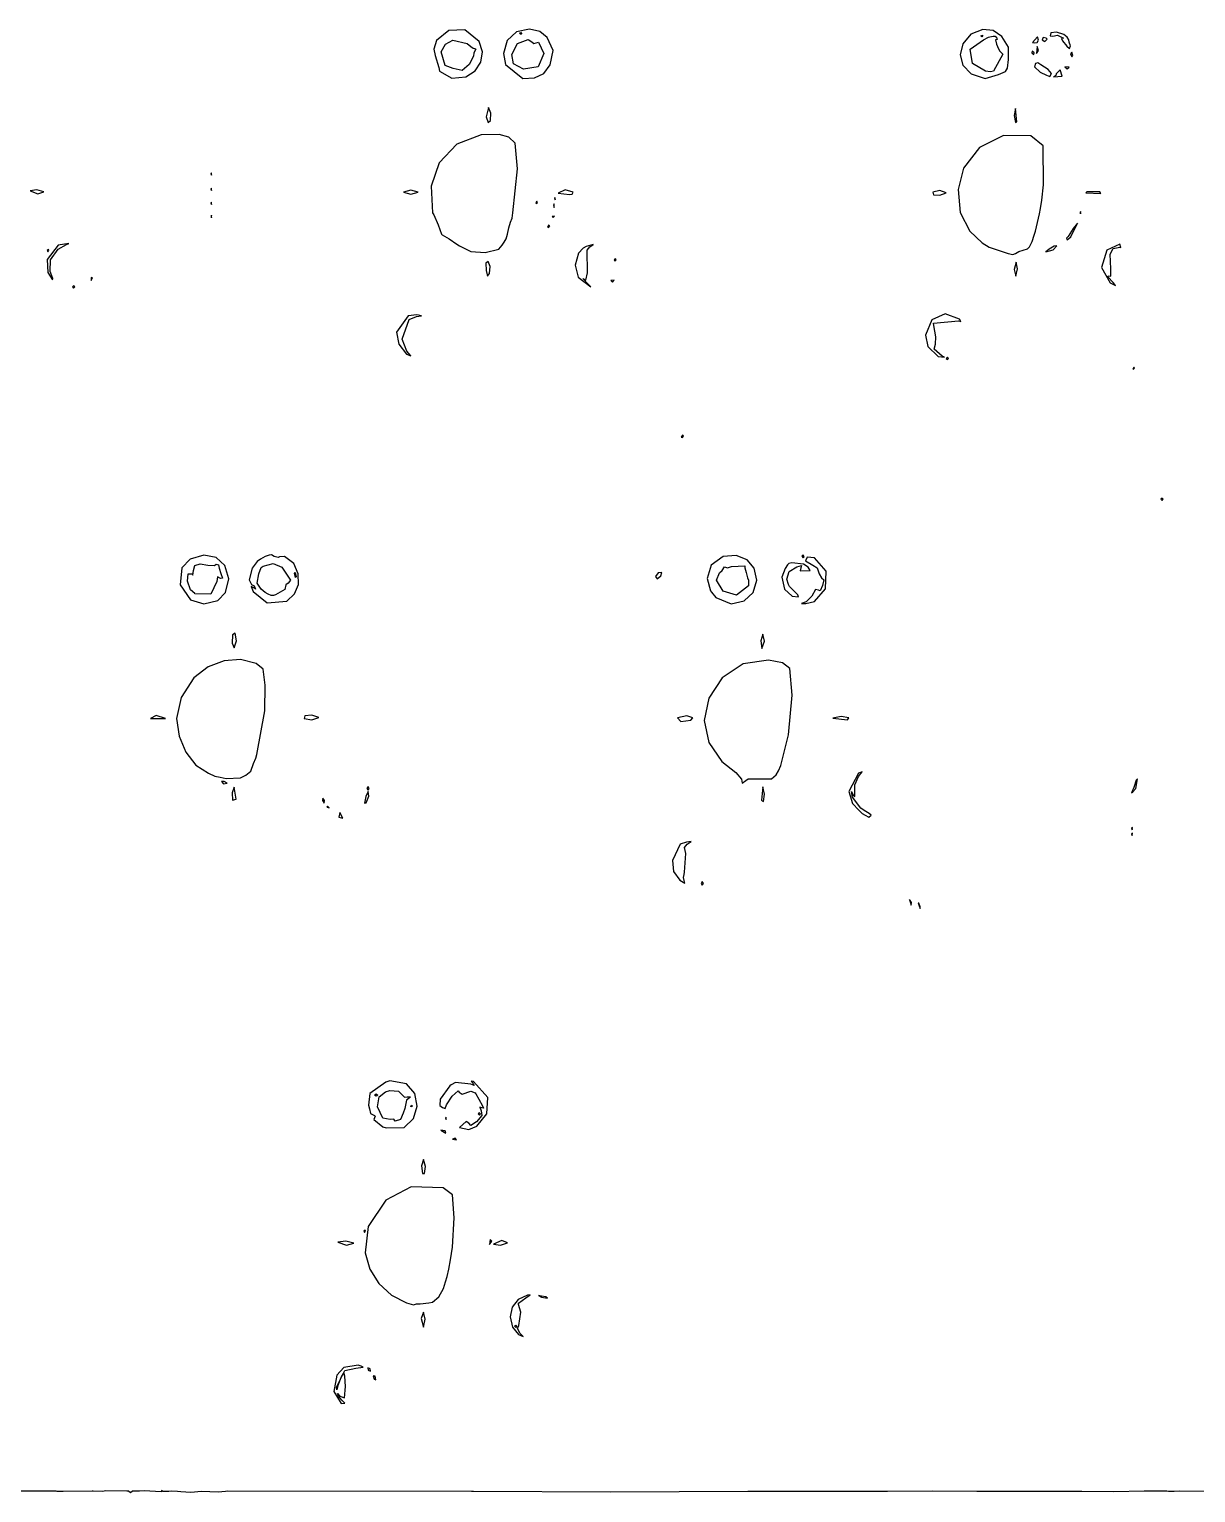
# Model space of a CAD drawing. Extents: x -33 to 316, y 14 to 132.
# Drawn here: x 12.9 to 55, y 14 to 66.8 of the extents above; entities that cross this region are included whole.
import ezdxf

# ---------------------------------------------------------------- set-up
doc = ezdxf.new("R2010")
doc.units = 0
doc.layers.add('Layer_1', color=7, linetype='CONTINUOUS')

msp = doc.modelspace()

# ---------------------------------------------------------------- linework, layer by layer
at = {"layer": 'Layer_1', "color": 7}
for points in [[(28.669923, 65.08045), (29.012015, 65.297815), (29.219162, 65.615649), (29.27293, 65.985373), (29.154885, 66.35841), (28.642038, 66.77808), (28.063587, 66.74968), (27.621242, 66.39308), (27.517452, 66.078954), (27.574042, 65.84615), (27.701758, 65.41899), (27.721358, 65.28487), (28.165312, 65.03604), (28.669925, 65.08044)], [(31.154966, 65.04143), (31.487074, 65.200015), (31.722935, 65.51079), (31.823484, 66.03303), (31.612886, 66.50181), (31.344158, 66.716415), (30.974702, 66.79842), (30.500941, 66.70152), (30.164142, 66.39449), (30.038666, 65.92882), (30.107106, 65.52488), (30.735586, 65.02657), (31.15497, 65.04147)], [(30.626646, 66.64666), (30.645316, 66.68896), (30.690146, 66.64666), (30.671476, 66.60436), (30.626646, 66.64666)], [(47.904103, 65.16896), (48.152646, 65.27083), (48.229696, 65.39783), (48.267636, 65.7072), (48.258611, 66.153154), (48.021349, 66.53841), (47.711476, 66.748895), (47.334508, 66.79111), (46.905261, 66.62245), (46.608282, 66.274857), (46.511722, 65.879236), (46.615044, 65.497215), (46.917711, 65.19042), (47.420192, 65.027533), (47.904108, 65.16892)], [(47.435688, 65.28097), (46.957481, 65.558866), (46.876914, 66.08199), (47.359586, 66.41216), (47.538812, 66.51066), (47.586892, 66.53086), (47.703309, 66.55116), (47.785339, 66.54816), (47.840749, 66.47706), (47.855889, 66.43406), (47.789889, 66.41536), (47.832959, 66.25881), (47.895749, 66.09136), (47.953449, 66.00366), (48.060959, 65.8974), (47.717797, 65.2873), (47.610143, 65.2565), (47.435691, 65.2807)], [(47.26407, 66.5627), (47.33007, 66.5814), (47.30348, 66.5197), (47.26407, 66.5627)], [(50.502143, 66.19951), (50.456923, 66.33079), (50.435043, 66.41959), (50.385013, 66.50779), (50.256328, 66.61202), (49.998801, 66.68892), (49.787026, 66.667001), (49.770853, 66.55947), (49.867143, 66.54547), (50.025571, 66.58397), (50.248143, 66.4761), (50.174063, 66.4608), (50.210963, 66.3854), (50.371203, 66.19151), (50.460999, 66.099975), (50.502149, 66.19951)], [(28.213646, 65.38185), (27.933531, 65.48586), (27.78646, 65.98486), (27.940607, 66.256464), (28.211855, 66.4107), (28.728923, 66.28166), (28.854844, 66.18099), (28.940534, 66.11399), (29.002064, 66.10339), (29.038504, 66.07989), (28.966664, 65.94689), (28.946834, 65.83045), (28.797067, 65.5308), (28.542932, 65.312948), (28.213654, 65.38191)], [(30.753646, 65.36328), (30.398791, 65.549621), (30.331134, 65.88276), (30.541995, 66.283889), (30.930337, 66.43499), (31.057875, 66.34649), (31.133675, 66.28279), (31.29555, 66.33179), (31.494482, 65.91914), (31.292242, 65.439026), (30.753649, 65.36329)], [(49.209833, 66.30612), (49.292703, 66.32442), (49.344263, 66.41092), (49.312793, 66.51963), (49.130256, 66.31858), (49.209836, 66.30618)], [(49.342252, 66.03469), (49.301602, 66.17736), (49.272862, 65.92688), (49.342252, 66.03469)], [(49.655476, 66.43661), (49.616606, 66.47751), (49.516174, 66.50111), (49.475114, 66.41751), (49.575549, 66.35301), (49.655479, 66.43661)], [(49.189809, 65.94809), (49.121129, 66.01159), (49.105139, 65.94809), (49.173819, 65.88459), (49.189809, 65.94809)], [(49.816948, 65.19834), (49.689948, 65.34816), (49.433226, 65.51718), (49.316809, 65.58348), (49.235559, 65.56608), (49.200419, 65.44162), (49.399389, 65.25022), (49.635609, 65.14613), (49.759487, 65.099255), (49.81694, 65.19833)], [(50.586162, 65.85289), (50.544472, 65.96931), (50.502782, 65.91641), (50.544472, 65.79999), (50.586162, 65.85289)], [(50.203464, 65.10007), (50.126794, 65.3337), (49.976739, 65.19165), (49.967639, 65.12595), (49.884989, 65.08575), (50.203513, 65.10005)], [(50.449247, 65.42955), (50.290476, 65.44325), (50.378666, 65.37665), (50.449246, 65.42955)], [(29.562506, 63.50339), (29.573916, 63.76778), (29.492196, 63.97197), (29.415056, 63.64097), (29.478267, 63.434465), (29.562499, 63.50339)], [(48.558069, 63.46109), (48.509619, 63.93734), (48.470139, 63.68334), (48.512469, 63.42934), (48.558059, 63.46104)], [(29.861366, 58.86071), (29.983845, 59.01023), (30.054065, 59.11043), (30.133345, 59.2301), (30.179665, 59.40555), (30.233215, 59.63786), (30.288605, 59.83136), (30.345585, 59.98005), (30.372975, 60.16934), (30.53573, 61.76426), (30.4547, 62.69298), (30.223554, 62.903834), (29.873387, 63.00542), (29.223312, 62.98692), (28.354266, 62.650189), (27.71155, 61.97721), (27.426749, 61.13782), (27.476619, 60.16931), (27.515149, 60.09951), (27.680025, 59.74368), (27.796441, 59.40513), (27.823011, 59.37903), (28.072189, 59.23645), (28.346412, 59.04233), (28.446479, 58.98053), (28.857854, 58.77354), (29.36847, 58.74814), (29.861369, 58.86073)], [(48.629468, 58.77264), (48.79547, 58.82204), (48.952362, 58.87494), (49.020432, 58.94194), (49.120292, 59.13898), (49.189812, 59.37393), (49.231772, 59.51731), (49.376027, 60.13232), (49.413667, 60.32442), (49.465257, 60.63687), (49.526617, 61.18561), (49.515687, 62.58702), (49.074036, 62.95709), (48.086979, 62.96309), (47.214172, 62.52839), (46.637118, 61.7894), (46.451213, 61.012729), (46.522699, 60.18688), (46.8707, 59.509914), (47.315539, 59.08725), (47.565314, 58.92942), (48.251029, 58.71145), (48.41693, 58.67065), (48.51238, 58.70905), (48.629474, 58.77265)], [(19.500728, 61.61691), (19.475148, 61.59131), (19.497388, 61.53571), (19.500688, 61.61681)], [(13.43931, 60.93172), (13.195893, 61.00792), (12.952477, 60.96202), (13.226018, 60.8557), (13.43931, 60.9317)], [(19.500728, 61.0666), (19.475148, 61.041), (19.497388, 60.9854), (19.500688, 61.0665)], [(26.956813, 60.92112), (26.689876, 60.99522), (26.42271, 60.92112), (26.689643, 60.84702), (26.956813, 60.92112)], [(32.517042, 60.84702), (32.545162, 60.91902), (32.264246, 61.002844), (32.002478, 60.88662), (32.418691, 60.83352), (32.517041, 60.84702)], [(46.006783, 60.90012), (45.789609, 60.97402), (45.535423, 60.91462), (45.559322, 60.823006), (45.780643, 60.81267), (46.006783, 60.90007)], [(51.594736, 60.86722), (51.559246, 60.93352), (51.084224, 60.93552), (51.052474, 60.89222), (51.594734, 60.86752)], [(19.500728, 60.5586), (19.475148, 60.533), (19.497388, 60.4774), (19.500688, 60.5585)], [(31.261643, 60.5506), (31.242973, 60.5929), (31.198143, 60.5506), (31.216813, 60.5083), (31.261643, 60.5506)], [(31.86248, 60.4969), (31.84139, 60.4448), (31.8609, 60.3699), (31.8625, 60.4969)], [(31.904394, 60.7277), (31.878814, 60.7021), (31.901054, 60.6465), (31.904354, 60.7276)], [(50.869727, 60.21996), (50.844147, 60.19436), (50.866387, 60.13876), (50.869687, 60.21986)], [(19.499847, 60.0955), (19.478497, 60.0426), (19.499847, 59.9897), (19.499847, 60.09554)], [(31.706143, 59.70897), (31.663813, 59.72517), (31.621483, 59.65667), (31.663813, 59.64047), (31.706143, 59.70897)], [(31.878651, 60.0543), (31.797161, 60.0405), (31.831031, 60.0066), (31.878651, 60.0542)], [(50.510554, 59.31239), (50.748129, 59.8019), (50.594738, 59.60854), (50.419351, 59.32297), (50.359831, 59.25947), (50.376095, 59.200833), (50.51055, 59.31237)], [(13.765124, 57.80993), (13.671194, 58.06021), (13.687494, 58.48354), (13.960777, 58.86827), (14.258842, 59.02645), (14.349482, 59.07215), (13.964181, 59.00235), (13.563089, 58.49498), (13.591416, 58.014828), (13.762975, 57.75645), (13.765175, 57.80995)], [(13.62981, 58.81421), (13.61114, 58.85651), (13.56631, 58.81421), (13.58498, 58.77191), (13.62981, 58.81421)], [(33.100125, 57.58597), (32.898995, 57.79863), (33.01001, 57.74783), (33.06269, 58.0103), (33.04961, 58.823431), (33.15491, 58.9526), (33.272469, 59.0308), (33.014579, 58.9582), (32.913076, 58.8994), (32.739179, 58.71948), (32.617137, 58.2825), (32.734413, 57.84693), (33.187803, 57.50443), (33.100113, 57.58603)], [(49.879576, 58.83811), (50.012202, 58.98904), (49.915852, 58.97434), (49.729555, 58.85859), (49.613139, 58.76519), (49.879572, 58.83809)], [(52.044524, 57.66248), (51.852643, 57.86257), (51.860704, 57.89454), (51.954871, 57.886186), (51.953004, 58.15201), (51.929768, 58.678438), (52.040114, 58.88298), (52.28014, 58.93938), (52.32247, 58.92068), (52.28412, 59.03774), (51.805504, 58.82986), (51.615044, 58.20579), (51.930505, 57.65195), (52.126949, 57.549604), (52.044522, 57.66235)], [(29.526133, 57.97871), (29.558693, 58.24329), (29.483643, 58.41263), (29.403213, 58.35973), (29.413793, 58.09515), (29.457149, 57.891935), (29.526133, 57.97873)], [(34.097976, 58.47613), (34.079306, 58.51843), (34.034476, 58.47613), (34.053146, 58.43383), (34.097976, 58.47613)], [(48.588672, 58.15139), (48.535752, 58.39146), (48.470142, 58.13393), (48.522572, 57.885186), (48.588671, 58.15143)], [(15.195496, 57.8331), (15.153806, 57.8411), (15.153806, 57.73526), (15.195496, 57.83296)], [(34.026416, 57.74603), (33.914957, 57.73803), (33.970977, 57.67233), (34.026417, 57.74643)], [(14.561143, 57.50267), (14.518813, 57.54497), (14.476483, 57.50267), (14.518813, 57.46037), (14.561143, 57.50267)], [(45.951307, 54.96266), (45.873127, 55.00496), (45.573835, 55.25725), (45.625525, 55.43888), (45.638385, 55.70346), (45.562745, 56.11311), (45.559745, 56.19481), (46.452677, 56.27751), (46.542786, 56.253123), (46.499277, 56.33621), (45.972553, 56.52897), (45.494889, 56.313038), (45.262221, 55.76385), (45.355144, 55.349946), (45.718519, 54.99404), (45.951352, 54.96264)], [(26.55029, 55.1865), (26.372143, 55.61763), (26.632866, 56.32403), (26.89013, 56.43103), (27.070643, 56.46123), (26.90131, 56.49233), (26.591256, 56.45923), (26.177964, 55.8681), (26.259448, 55.431584), (26.538784, 55.07873), (26.684698, 55.019171), (26.550294, 55.18651)], [(46.099474, 54.92036), (46.057144, 54.96266), (46.014814, 54.92036), (46.057144, 54.87806), (46.099474, 54.92036)], [(52.804295, 54.56267), (52.787655, 54.60247), (52.745805, 54.53677), (52.804295, 54.56267)], [(36.532143, 52.13134), (36.489813, 52.14754), (36.447483, 52.07904), (36.489813, 52.06284), (36.532143, 52.13134)], [(53.846476, 49.84031), (53.804146, 49.88261), (53.761816, 49.84031), (53.804146, 49.79801), (53.846476, 49.84031)], [(19.729345, 46.18339), (19.998631, 46.47061), (20.121716, 46.96294), (19.975356, 47.45191), (19.65997, 47.737683), (19.221506, 47.82589), (18.729618, 47.67853), (18.422345, 47.36103), (18.368426, 46.746691), (18.735244, 46.20343), (19.22169, 46.065045), (19.729345, 46.18343)], [(22.217359, 46.16112), (22.496413, 46.418674), (22.636345, 46.762209), (22.628791, 47.145792), (22.46539, 47.52349), (22.126508, 47.768324), (21.952433, 47.75929), (21.902013, 47.73299), (21.757809, 47.77139), (21.664319, 47.82909), (21.581769, 47.81849), (21.431426, 47.76589), (21.261153, 47.68119), (21.138856, 47.59649), (20.964515, 47.35307), (20.859101, 46.92702), (20.936371, 46.76669), (21.037497, 46.70869), (21.078662, 46.597729), (21.020437, 46.64639), (20.932289, 46.694401), (21.000957, 46.5086), (21.503809, 46.09468), (22.217358, 46.16098)], [(38.726589, 46.16759), (39.049672, 46.474904), (39.1766, 46.92105), (39.08224, 47.34846), (38.826922, 47.653425), (38.435688, 47.81142), (37.959074, 47.76582), (37.531021, 47.462356), (37.383895, 46.98085), (37.510946, 46.53833), (37.548146, 46.47923), (37.695758, 46.29052), (38.246646, 46.05924), (38.726592, 46.16765)], [(40.661971, 46.38717), (40.358306, 46.68871), (40.318306, 46.76631), (40.257476, 46.95795), (40.349726, 47.229675), (40.61731, 47.40408), (40.792328, 47.444405), (40.767864, 47.36668), (40.743164, 47.25982), (41.098595, 47.27242), (41.031745, 47.38494), (40.858885, 47.49227), (40.441856, 47.54437), (40.336022, 47.52097), (40.290422, 47.47657), (40.201272, 47.34071), (40.075847, 47.02389), (40.176367, 46.58824), (40.459357, 46.34322), (40.677122, 46.31742), (40.661981, 46.38702)], [(41.264608, 46.15282), (41.658066, 46.60002), (41.685001, 47.239555), (41.259413, 47.72366), (40.995948, 47.74736), (40.934838, 47.61693), (41.199201, 47.45447), (41.359115, 47.36297), (41.422725, 47.14291), (41.507265, 47.00399), (41.597005, 46.92989), (41.549095, 46.72115), (41.463328, 46.536448), (41.400488, 46.55429), (41.297341, 46.58585), (41.163244, 46.33634), (40.961657, 46.14137), (40.786655, 46.07937), (40.94709, 46.07637), (41.26459, 46.15317)], [(40.892476, 47.76333), (40.850146, 47.82933), (40.807816, 47.78953), (40.850146, 47.72353), (40.892476, 47.76333)], [(18.889502, 46.43066), (18.734232, 46.57448), (18.625143, 46.87794), (18.650843, 47.14866), (18.79448, 47.14466), (18.81841, 47.101818), (18.85155, 47.27229), (18.896649, 47.44828), (19.090365, 47.51147), (19.363305, 47.46377), (19.598814, 47.45257), (19.665774, 47.49487), (19.750444, 47.46917), (19.769494, 47.35275), (19.832994, 47.15416), (19.895144, 46.98885), (19.817724, 46.97575), (19.707787, 47.034861), (19.683473, 46.87438), (19.472818, 46.41136), (18.889498, 46.43016)], [(21.653247, 46.3669), (21.54575, 46.4113), (21.428406, 46.4779), (21.288718, 46.59537), (21.146136, 46.80785), (21.199166, 47.14547), (21.292266, 47.37174), (21.366226, 47.42234), (21.720776, 47.52274), (22.033886, 47.38482), (22.350476, 46.92251), (22.265806, 46.8134), (22.181136, 46.75), (22.137546, 46.57826), (21.810677, 46.38661), (21.733707, 46.36651), (21.653237, 46.36694)], [(22.525576, 47.01107), (22.492416, 47.15924), (22.517166, 47.18874), (22.550326, 47.04058), (22.525576, 47.01108)], [(35.711401, 47.06884), (35.751852, 47.198448), (35.622151, 47.18113), (35.51614, 47.04725), (35.582181, 46.965121), (35.711398, 47.06885)], [(37.961752, 46.51497), (37.718056, 46.91217), (37.826891, 47.18722), (37.925941, 47.27072), (38.017538, 47.403878), (38.116034, 47.36152), (38.267808, 47.40802), (38.742728, 47.43092), (38.750128, 47.36712), (38.797298, 47.19986), (38.839998, 47.00594), (38.878818, 46.91924), (38.873618, 46.70898), (38.442292, 46.372385), (37.961741, 46.51492)], [(20.394469, 44.72261), (20.345359, 45.00997), (20.259559, 44.94267), (20.239599, 44.64217), (20.312909, 44.47325), (20.394469, 44.72262)], [(39.453143, 44.72061), (39.389643, 44.97211), (39.326143, 44.72517), (39.353213, 44.45116), (39.453143, 44.72061)], [(20.545154, 39.78586), (20.740184, 39.87596), (20.911138, 40.023), (21.01637, 40.29778), (21.09908, 40.48929), (21.12826, 40.62185), (21.416762, 42.19964), (21.438072, 43.13097), (21.358171, 43.708613), (21.11197, 43.91484), (20.539286, 44.05632), (19.949677, 44.010543), (19.378383, 43.785721), (18.860646, 43.39007), (18.396101, 42.68647), (18.235624, 41.92447), (18.326546, 41.285349), (18.57049, 40.707225), (18.935477, 40.244744), (19.389524, 39.95255), (19.617862, 39.84377), (19.808362, 39.80717), (20.022145, 39.76547), (20.545161, 39.78587)], [(38.775805, 39.6836), (38.871055, 39.7468), (39.706245, 39.7508), (39.875379, 39.8958), (39.961139, 40.03994), (40.045809, 40.22995), (40.076079, 40.37361), (40.32353, 41.33111), (40.450804, 42.770861), (40.37441, 43.72828), (40.109929, 43.936709), (39.5996, 44.03029), (38.684166, 43.896784), (37.927535, 43.39115), (37.445141, 42.660256), (37.283167, 41.854178), (37.441802, 41.061191), (37.921235, 40.36957), (38.426623, 39.9711), (38.621974, 39.73595), (38.651684, 39.59369), (38.775852, 39.68339)], [(17.840664, 41.9218), (17.495021, 42.03953), (17.289903, 41.92674), (17.840664, 41.92174)], [(23.366477, 41.9663), (23.114974, 42.051), (22.864412, 42.020163), (22.83731, 41.924), (23.114974, 41.8817), (23.366477, 41.9664)], [(36.796726, 41.867), (36.864493, 41.950776), (36.657818, 42.02205), (36.320476, 41.94905), (36.440956, 41.823198), (36.796726, 41.86695)], [(42.448226, 41.8772), (42.501146, 41.9469), (42.21877, 41.9998), (41.919998, 41.9376), (42.448229, 41.8771)], [(20.064472, 39.5932), (19.958638, 39.6483), (19.857568, 39.647313), (19.926428, 39.5723), (20.064477, 39.5932)], [(43.305476, 38.43138), (43.231396, 38.49558), (43.05777, 38.60125), (42.926664, 38.68665), (42.629035, 39.08116), (42.600165, 39.28527), (42.651275, 39.16458), (42.715825, 39.10868), (42.712825, 39.53201), (42.845218, 39.82929), (42.984979, 40.005825), (42.842118, 39.95652), (42.501182, 39.29604), (42.629915, 38.860998), (42.864089, 38.62184), (42.924519, 38.55834), (42.982839, 38.49484), (43.093854, 38.43134), (43.226035, 38.36784), (43.305515, 38.43134)], [(52.855165, 39.39483), (52.919445, 39.75279), (52.873945, 39.70149), (52.787995, 39.43589), (52.704775, 39.24539), (52.753935, 39.27819), (52.855175, 39.39486)], [(20.384114, 39.01763), (20.318474, 39.44751), (20.241854, 39.24123), (20.251154, 38.97664), (20.384152, 39.01764)], [(25.174465, 39.12417), (25.154244, 39.296606), (25.064835, 39.11127), (25.019116, 38.867588), (25.084225, 38.88228), (25.174465, 39.12419)], [(25.186805, 39.4052), (25.144475, 39.4687), (25.102145, 39.4052), (25.144475, 39.3417), (25.186805, 39.4052)], [(39.453143, 39.19704), (39.400223, 39.45832), (39.343443, 38.97664), (39.419305, 38.9351), (39.453137, 39.19704)], [(23.578143, 38.9607), (23.514283, 39.0454), (23.503303, 38.9607), (23.567163, 38.876), (23.578143, 38.9607)], [(23.747477, 38.70213), (23.677987, 38.76663), (23.661997, 38.72883), (23.747467, 38.70213)], [(24.234543, 38.32593), (24.125623, 38.53722), (24.087633, 38.3651), (24.234543, 38.3259)], [(52.732394, 37.9949), (52.706814, 37.9693), (52.729054, 37.9137), (52.732354, 37.9948)], [(52.732394, 37.78323), (52.706814, 37.75763), (52.729054, 37.70203), (52.732354, 37.78313)], [(36.55331, 36.08201), (36.53111, 36.18721), (36.55218, 36.29725), (36.56664, 36.37835), (36.61382, 37.05469), (36.56493, 37.27325), (36.66263, 37.39464), (36.807313, 37.48694), (36.644787, 37.46384), (36.416779, 37.38644), (36.130022, 36.79552), (36.167315, 36.405954), (36.396082, 36.09675), (36.581336, 35.987209), (36.553313, 36.08205)], [(37.25181, 35.97621), (37.20948, 36.03971), (37.16715, 35.97621), (37.20948, 35.91271), (37.25181, 35.97621)], [(44.763572, 35.28822), (44.682992, 35.39926), (44.752602, 35.19297), (44.763572, 35.28817)], [(45.072156, 35.12544), (45.022436, 35.26168), (44.998466, 35.26468), (45.071566, 35.06751), (45.072158, 35.12561)], [(26.44833, 27.16706), (26.784198, 27.49274), (26.914877, 27.938719), (26.834114, 28.392316), (26.53566, 28.74085), (25.930572, 28.84774), (25.786791, 28.80064), (25.212514, 28.38704), (25.165744, 27.96785), (25.197654, 27.83647), (25.230944, 27.67545), (25.374154, 27.59835), (25.409064, 27.56925), (25.356144, 27.45662), (25.68173, 27.19329), (25.800644, 27.14959), (26.448331, 27.16699)], [(29.071837, 27.21856), (29.435676, 27.654446), (29.463831, 28.24577), (28.954476, 28.82435), (28.872281, 28.839138), (28.929286, 28.76415), (28.979086, 28.677626), (28.857736, 28.73265), (28.296811, 28.79455), (28.150143, 28.70765), (28.094563, 28.67385), (27.751028, 28.19266), (27.738278, 27.95418), (27.832138, 27.88418), (27.931625, 27.84778), (27.980809, 27.98208), (28.181892, 28.29642), (28.399167, 28.490615), (28.431688, 28.44235), (28.54358, 28.36775), (28.859, 28.474253), (29.014999, 28.41505), (29.030889, 28.37755), (29.141451, 28.19039), (29.273735, 27.95276), (29.308545, 27.86026), (29.247815, 27.87446), (29.186225, 27.90386), (29.229265, 27.77034), (29.258833, 27.592733), (29.060448, 27.36747), (28.857135, 27.240326), (28.785137, 27.32217), (28.689887, 27.38067), (28.44647, 27.16741), (28.785137, 27.09501), (29.071831, 27.21875)], [(25.37731, 28.335), (25.44081, 28.3773), (25.50431, 28.335), (25.44081, 28.2927), (25.37731, 28.335)], [(26.128727, 27.38937), (26.075807, 27.47067), (25.941145, 27.46017), (25.679591, 27.498999), (25.482789, 27.91345), (25.552539, 28.27541), (25.774341, 28.44717), (25.927638, 28.50297), (26.243952, 28.478549), (26.456805, 28.2641), (26.556775, 28.2711), (26.68295, 28.2731), (26.64515, 28.2353), (26.58381, 28.1883), (26.53562, 28.1476), (26.51545, 28.02801), (26.47898, 27.85388), (26.41448, 27.68702), (26.3165, 27.45286), (26.128731, 27.38886)], [(26.691451, 27.90875), (26.710121, 27.97475), (26.753141, 27.93535), (26.691451, 27.90875)], [(27.967394, 27.53854), (27.941814, 27.51294), (27.964054, 27.45734), (27.967354, 27.53844)], [(29.208476, 27.65755), (29.166146, 27.69985), (29.123816, 27.65755), (29.166146, 27.61525), (29.208476, 27.65755)], [(27.935348, 27.04774), (27.769143, 27.06724), (27.950211, 26.96656), (27.935351, 27.04776)], [(28.3379, 26.72204), (28.29461, 26.78554), (28.19248, 26.74764), (28.337904, 26.72204)], [(27.21881, 25.7552), (27.14359, 26.0067), (27.0718, 25.78324), (27.10761, 25.50738), (27.187261, 25.499815), (27.218807, 25.7552)], [(26.897055, 20.79776), (27.028454, 20.79876), (27.34581, 20.84236), (27.468272, 20.86746), (27.704504, 21.05302), (27.868127, 21.35807), (27.944367, 21.5909), (28.003627, 21.79385), (28.058917, 22.04785), (28.124737, 22.38652), (28.196537, 22.85219), (28.251047, 23.91052), (28.200156, 24.730544), (27.853817, 24.99382), (26.70351, 25.03042), (25.792526, 24.5393), (25.153242, 23.59104), (25.043976, 22.64207), (25.206375, 22.058828), (25.53526, 21.533083), (25.992446, 21.110886), (26.539748, 20.83829), (26.782144, 20.76059), (26.897062, 20.79749)], [(25.05981, 23.4242), (25.04114, 23.4665), (24.99631, 23.4242), (25.01498, 23.3819), (25.05981, 23.4242)], [(24.628086, 22.99034), (24.349727, 23.06084), (24.060646, 23.03194), (24.366911, 22.91633), (24.628086, 22.99043)], [(29.617594, 23.06154), (29.548474, 23.12784), (29.533734, 22.94369), (29.617594, 23.0615)], [(30.182143, 23.00084), (29.978943, 23.08554), (29.674143, 22.95007), (29.928143, 22.91617), (30.182143, 23.00087)], [(30.641722, 19.73397), (30.544612, 19.91388), (30.591472, 20.01602), (30.656202, 20.50286), (30.578322, 20.78158), (30.572368, 20.830725), (30.836229, 21.01763), (31.000618, 21.122456), (30.901809, 21.11563), (30.567597, 20.963455), (30.349039, 20.685676), (30.270728, 20.334415), (30.357254, 19.96179), (30.579504, 19.69458), (30.740118, 19.618816), (30.641724, 19.73398)], [(31.621476, 21.01136), (31.568556, 21.05426), (31.409806, 21.07896), (31.303972, 21.10306), (31.409806, 21.04016), (31.621472, 21.01136)], [(27.210339, 20.24555), (27.146839, 20.49581), (27.057529, 20.27543), (27.144749, 19.96336), (27.210339, 20.24555)], [(30.436143, 19.99486), (30.478473, 20.03716), (30.520803, 19.99486), (30.478473, 19.95256), (30.436143, 19.99486)], [(24.313482, 17.21185), (24.205477, 17.31986), (24.084082, 17.46802), (24.039032, 17.56112), (24.122292, 17.46592), (24.291353, 17.408889), (24.33456, 17.81517), (24.30302, 18.19589), (24.27591, 18.3226), (24.1832, 18.1924), (24.050717, 17.85402), (24.016846, 17.704283), (24.007147, 17.79402), (24.303467, 18.39088), (24.710566, 18.48568), (24.975149, 18.51738), (24.892979, 18.55598), (24.787137, 18.59428), (24.266535, 18.50208), (24.016197, 18.2313), (23.914251, 17.640738), (24.180645, 17.21099), (24.313487, 17.21192)], [(25.226404, 18.45319), (25.137624, 18.48799), (25.147224, 18.40429), (25.236004, 18.36949), (25.226404, 18.45319)], [(25.40315, 18.18691), (25.332557, 18.202875), (25.36144, 18.08303), (25.43234, 18.06273), (25.40315, 18.18691)]]:
    msp.add_lwpolyline(points, close=True, dxfattribs=at)
msp.add_lwpolyline([(56.809271, 14.02868), (54.449184, 14.04458), (54.246674, 14.02848), (54.035837, 14.03048), (53.973977, 14.04488), (53.288765, 14.04569), (53.154962, 14.03969), (52.062174, 14.02039), (50.90481, 14.03319), (48.99981, 14.03412), (47.115977, 14.03512), (45.50731, 14.03612), (43.898644, 14.03515), (39.726076, 14.03315), (39.528515, 14.02915), (38.903311, 14.03115), (38.856941, 14.03515), (33.893357, 14.01105), (28.954979, 14.03155), (28.876519, 14.03112), (20.079416, 14.03912), (19.997116, 14.02462), (19.736305, 14.00482), (19.133643, 14.02772), (18.748287, 13.99102), (18.388158, 14.02072), (18.271169, 14.02972), (18.051472, 14.04102), (17.957622, 14.03502), (17.736646, 14.02802), (17.691816, 14.07032), (17.677226, 14.02142), (17.063414, 14.05482), (16.90173, 14.04322), (16.708144, 14.04022), (16.650394, 14.03822), (16.572484, 13.98532), (16.494574, 14.03822), (16.434714, 14.03722), (15.686544, 14.05232), (15.558613, 14.03152), (15.221538, 14.03852), (15.194398, 14.03852), (14.138321, 14.02952), (14.048271, 14.02552), (13.921918, 14.03452), (13.884968, 14.03852), (13.510026, 14.0381), (13.427476, 14.0431), (12.370903, 14.0381)], dxfattribs=at)

doc.saveas('drawing.dxf')
